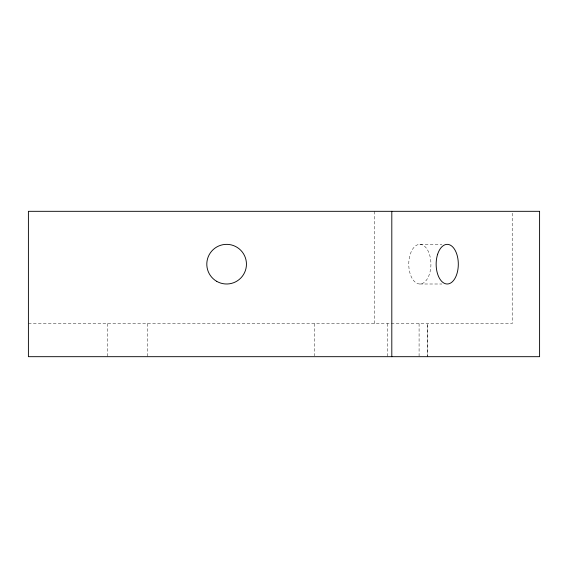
<?xml version="1.0" encoding="UTF-8"?>
<svg xmlns="http://www.w3.org/2000/svg" width="568" height="568" viewBox="0 0 568 568"><rect width="100%" height="100%" fill="white"/><g stroke="black" fill="none" stroke-linecap="round" stroke-linejoin="round"><path stroke-width="0.43" stroke-dasharray="2.84 2.13" d="M419.844 244.354A19.823 11.083 -90 0 1 429.443 274.088A19.823 11.083 -90 0 1 410.245 274.088A19.823 11.083 -90 0 1 419.844 244.354L441.932 244.354M419.837 284L441.932 284M28.407 323.646L512.208 323.646L512.208 212.205M419.092 323.646L419.085 356.683M387.71 323.646L387.717 356.683M374.241 211.317L374.234 323.646M314.516 323.646L314.516 355.809M147.339 323.646L147.332 356.683M107.686 323.646L107.693 356.683M427.264 356.683L427.264 323.646L427.257 356.683"/><path stroke-width="0.85" d="M391.806 211.317L391.806 356.683M539.6 211.317L28.4 211.317L28.4 356.683L539.6 356.683L539.593 211.317M216.713 281.345A19.823 19.823 0 0 0 246.448 264.177A19.823 19.823 0 0 0 216.713 247.009A19.823 19.823 0 0 0 216.713 281.345M437.63 254.265A19.823 11.083 90 0 0 447.229 284A19.823 11.083 90 0 0 456.828 254.265A19.823 11.083 90 0 0 437.63 254.265"/></g></svg>
